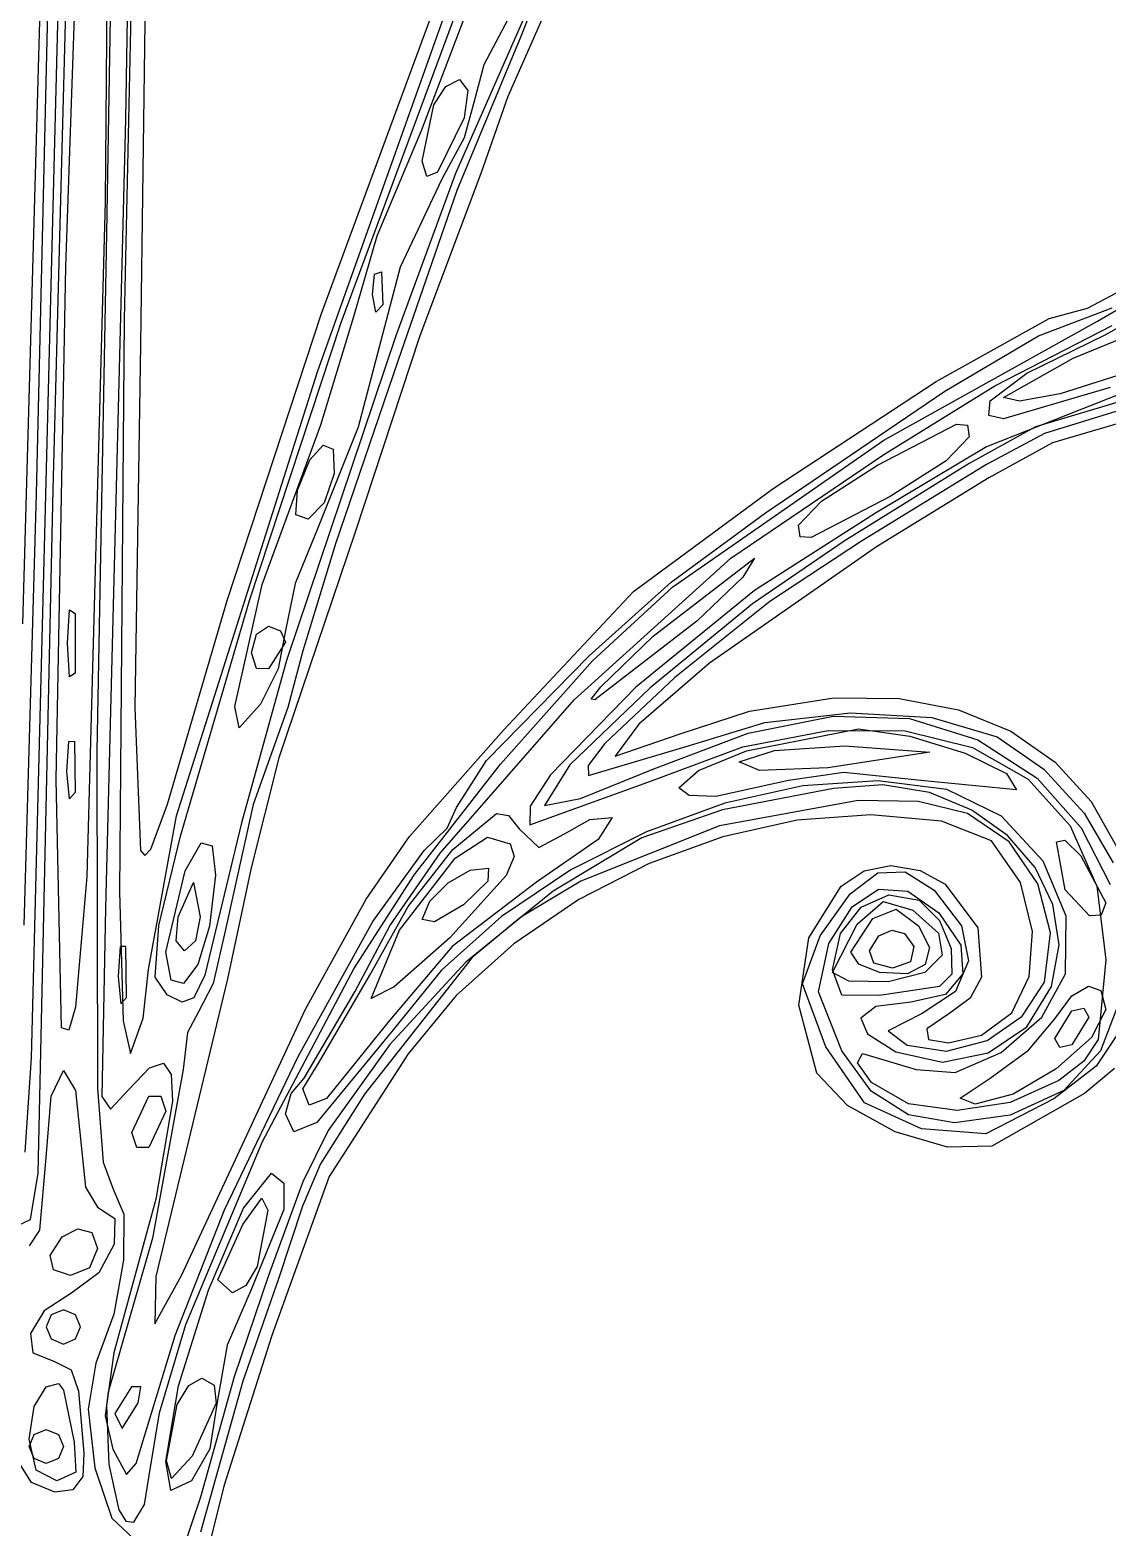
# Model space of a CAD drawing. Extents: x 3 to 111, y 1 to 177.
# Drawn here: x 53.92 to 71.7, y 22.94 to 47.66 of the extents above; entities that cross this region are included whole.
import ezdxf

# ---------------------------------------------------------------- set-up
doc = ezdxf.new("R2010")
doc.units = 0

msp = doc.modelspace()

# ---------------------------------------------------------------- linework, layer by layer
at = {"layer": 'Layer 1', "color": 4}
for p, q in [((55.762169, 64.487778), (55.496963, 46.193504)), ((56.030055, 63.076661), (55.739586, 42.474439)), ((55.456119, 60.677724), (55.18014, 44.308835)), ((55.76031, 56.431245), (55.473041, 42.884578)), ((64.608391, 54.186667), (62.023752, 47.554444)), ((54.026051, 40.005), (54.332985, 53.198889)), ((54.29793, 40.075652), (54.640215, 53.057874)), ((55.233139, 53.060592), (55.157618, 44.832843)), ((54.509972, 43.75922), (54.800298, 52.164728)), ((53.798648, 37.859578), (54.152715, 50.517778)), ((53.943673, 30.691667), (54.446551, 50.517778)), ((58.663241, 42.017188), (60.882665, 48.249882)), ((58.730512, 42.980972), (60.676025, 48.259994)), ((60.382638, 46.002222), (61.242222, 48.26)), ((59.056334, 42.831375), (60.966773, 47.977778)), ((62.134426, 47.999247), (60.945104, 45.296667)), ((61.806667, 47.836667), (61.410108, 47.085701)), ((62.371111, 47.836667), (61.806788, 46.566667)), ((62.023752, 47.554444), (60.965752, 45.014444)), ((61.410108, 47.085701), (61.244082, 46.469122)), ((60.586812, 46.428287), (60.78331, 46.733336)), ((60.78331, 46.733336), (61.009214, 46.848889)), ((61.009214, 46.848889), (61.144735, 46.662978)), ((61.144735, 46.662978), (61.088408, 46.213889)), ((61.806788, 46.566667), (61.35893, 45.296667)), ((60.395556, 45.499361), (60.586812, 46.428287)), ((61.244082, 46.469122), (61.08871, 45.881197)), ((55.496963, 46.193504), (55.163141, 33.161111)), ((59.65087, 44.265345), (60.382638, 46.002222)), ((61.088408, 46.213889), (60.64554, 45.317662)), ((61.08871, 45.881197), (60.717904, 45.199122)), ((60.467648, 45.244081), (60.395556, 45.499361)), ((60.395556, 45.499361), (60.395556, 45.499361)), ((60.945104, 45.296667), (59.958625, 42.615556)), ((61.35893, 45.296667), (60.351599, 42.615556)), ((60.64554, 45.317662), (60.467648, 45.244081)), ((60.965752, 45.014444), (59.988783, 42.192222)), ((60.717904, 45.199122), (60.029073, 43.744444)), ((55.157618, 44.832843), (54.856146, 33.686318)), ((55.18014, 44.308835), (55.021607, 35.747046)), ((59.266667, 42.932339), (59.65087, 44.265345)), ((54.348576, 35.286182), (54.509972, 43.75922)), ((60.029073, 43.744444), (59.334835, 41.102438)), ((59.57117, 43.297594), (59.605523, 43.629534)), ((59.605523, 43.629534), (59.719399, 43.66801)), ((59.719399, 43.66801), (59.741666, 43.127083)), ((71.378713, 43.071263), (72.258845, 43.535108)), ((71.543333, 42.853187), (73.056837, 43.737861)), ((71.668361, 42.629887), (73.496186, 43.658043)), ((59.627706, 43.004621), (59.571159, 43.297594)), ((59.571159, 43.297594), (59.57117, 43.297594)), ((59.741666, 43.127083), (59.627706, 43.004621)), ((70.567381, 42.615556), (71.784612, 43.074225)), ((70.744517, 42.897778), (71.378713, 43.071263)), ((71.141562, 42.246319), (73.070356, 43.030891)), ((55.473041, 42.884578), (55.397427, 33.429932)), ((57.171271, 38.241105), (58.730512, 42.980972)), ((57.540107, 38.241111), (59.056334, 42.831375)), ((58.721159, 41.141438), (59.266667, 42.932339)), ((68.014769, 40.890853), (71.543333, 42.853187)), ((68.882875, 41.856906), (70.744517, 42.897778)), ((69.85, 41.788069), (71.783696, 42.785445)), ((59.958625, 42.615556), (58.150085, 37.253333)), ((60.351599, 42.615556), (59.285824, 39.37)), ((69.020713, 41.698333), (70.567381, 42.615556)), ((70.37587, 41.996985), (71.668361, 42.629887)), ((55.739586, 42.474439), (55.650208, 36.472773)), ((59.988783, 42.192222), (58.961418, 39.176571)), ((69.991111, 41.592147), (71.141562, 42.246319)), ((72.712704, 42.227325), (70.925775, 41.653089)), ((56.334846, 34.688529), (58.663241, 42.017188)), ((66.186665, 40.093017), (68.882875, 41.856906)), ((68.015556, 40.652669), (69.85, 41.788069)), ((69.77323, 41.538581), (70.37587, 41.996985)), ((66.06032, 39.691688), (69.020713, 41.698333)), ((72.178322, 41.756533), (69.708878, 40.779641)), ((69.751245, 41.296679), (69.77323, 41.538581)), ((69.77323, 41.538581), (69.77323, 41.538581)), ((71.750761, 41.759976), (69.989941, 41.243588)), ((70.25656, 41.536203), (69.991111, 41.592147)), ((69.991111, 41.592147), (69.991111, 41.592147)), ((70.925775, 41.653089), (70.25656, 41.536203)), ((72.159523, 41.601871), (70.520565, 41.111047)), ((69.989941, 41.243588), (69.751245, 41.296679)), ((72.133818, 41.453919), (70.667151, 41.00109)), ((72.406742, 41.320403), (70.801899, 40.844936)), ((57.751385, 38.50912), (58.721159, 41.141438)), ((59.334835, 41.102438), (58.675634, 39.455197)), ((67.90999, 40.474762), (69.216214, 41.152635)), ((69.216214, 41.152635), (69.395143, 41.14034)), ((69.395143, 41.14034), (69.426667, 40.946349)), ((70.520565, 41.111047), (69.426667, 40.505623)), ((58.536683, 40.566086), (58.760416, 40.805437)), ((58.760416, 40.805437), (58.922138, 40.743192)), ((64.529375, 38.469762), (68.014769, 40.890853)), ((69.426667, 40.946349), (69.043162, 40.549728)), ((70.667151, 41.00109), (69.708889, 40.489674)), ((70.801899, 40.844936), (69.749772, 40.267932)), ((58.335161, 40.063838), (58.536683, 40.566086)), ((58.922138, 40.743192), (58.937624, 40.340653)), ((65.487654, 38.942958), (68.015556, 40.652669)), ((69.708878, 40.779641), (67.877529, 39.687051)), ((69.043162, 40.549728), (68.121121, 39.958572)), ((58.937624, 40.340653), (58.773926, 39.853719)), ((66.987949, 39.883606), (67.90999, 40.474762)), ((69.426667, 40.505623), (67.359984, 39.223273)), ((69.708889, 40.489674), (67.645173, 39.224949)), ((54.050805, 28.786763), (54.29793, 40.075652)), ((58.3084, 39.659949), (58.335161, 40.063838)), ((58.335161, 40.063838), (58.335161, 40.063838)), ((63.882611, 38.391352), (66.186665, 40.093017)), ((69.749772, 40.267932), (67.892241, 39.130433)), ((53.82055, 32.87933), (54.026051, 40.005)), ((58.773926, 39.853719), (58.512764, 39.587655)), ((66.604444, 39.486984), (66.987949, 39.883606)), ((68.121121, 39.958572), (66.814897, 39.280698)), ((58.512764, 39.587655), (58.3084, 39.659949)), ((64.503737, 38.547687), (66.06032, 39.691688)), ((67.877529, 39.687051), (65.881646, 38.406611)), ((59.285824, 39.37), (58.02709, 35.642443)), ((58.675634, 39.455197), (58.295772, 38.522379)), ((66.635968, 39.292994), (66.604444, 39.486984)), ((66.604444, 39.486984), (66.604444, 39.486984)), ((58.961418, 39.176571), (58.42, 37.408852)), ((67.892241, 39.130433), (65.135688, 37.206887)), ((67.359984, 39.223273), (65.846257, 38.190153)), ((67.645173, 39.224949), (66.132713, 38.223874)), ((66.814897, 39.280698), (66.635968, 39.292994)), ((62.903435, 36.604469), (65.487654, 38.942958)), ((64.205556, 37.653059), (65.879133, 38.940861)), ((65.879133, 38.940861), (65.690081, 38.627024)), ((65.690081, 38.627024), (64.930931, 37.903961)), ((57.300086, 36.494748), (57.751385, 38.50912)), ((58.295772, 38.522379), (58.137778, 37.745249)), ((61.735019, 36.103913), (63.882611, 38.391352)), ((63.152604, 37.327047), (64.503737, 38.547687)), ((63.207789, 37.245723), (64.529375, 38.469762)), ((65.881646, 38.406611), (63.921433, 36.810476)), ((54.534364, 37.535556), (54.572279, 38.088094)), ((54.572279, 38.088094), (54.663433, 38.029444)), ((56.189676, 34.877625), (57.171271, 38.241105)), ((56.400483, 34.350884), (57.540107, 38.241111)), ((65.846257, 38.190153), (64.156656, 36.800553)), ((66.132713, 38.223874), (64.562296, 36.973284)), ((54.663433, 38.029444), (54.663433, 37.041667)), ((64.930931, 37.903961), (63.244829, 36.600528)), ((57.573333, 37.377788), (57.656236, 37.688531)), ((57.656236, 37.688531), (57.855556, 37.817778)), ((57.855556, 37.817778), (58.054875, 37.739768)), ((58.137778, 37.745249), (58.01606, 37.113781)), ((58.054875, 37.739768), (58.137778, 37.552212)), ((63.341258, 36.815053), (64.205556, 37.653059)), ((64.205556, 37.653059), (64.205556, 37.653059)), ((54.572279, 36.983017), (54.534364, 37.535556)), ((54.534364, 37.535556), (54.534364, 37.535556)), ((57.656236, 37.11828), (57.573333, 37.377788)), ((57.573333, 37.377788), (57.573333, 37.377788)), ((58.137778, 37.552212), (57.855556, 37.112222)), ((58.42, 37.408852), (58.172423, 36.473392)), ((58.150085, 37.253333), (57.411047, 34.572222)), ((57.855556, 37.112222), (57.656236, 37.11828)), ((58.01606, 37.113781), (57.723419, 36.531163)), ((61.453889, 35.602082), (63.152604, 37.327047)), ((61.683633, 35.538588), (63.207789, 37.245723)), ((65.135688, 37.206887), (63.967847, 36.197756)), ((54.663433, 37.041667), (54.572279, 36.983017)), ((64.562296, 36.973284), (63.406997, 35.879984)), ((60.691498, 34.072446), (62.903435, 36.604469)), ((63.921433, 36.810476), (62.513046, 35.36474)), ((64.156656, 36.800553), (62.831934, 35.531432)), ((63.181298, 36.612587), (63.341258, 36.815053)), ((63.244829, 36.600528), (63.181298, 36.612587)), ((65.796252, 36.412649), (67.191057, 36.635055)), ((67.191057, 36.635055), (68.270264, 36.624662)), ((68.270264, 36.624662), (69.247776, 36.437051)), ((55.650208, 36.472773), (55.741446, 34.114341)), ((57.369708, 36.141799), (57.300086, 36.494748)), ((57.300086, 36.494748), (57.300086, 36.494748)), ((57.723419, 36.531163), (57.369708, 36.141799)), ((58.172423, 36.473392), (57.601174, 34.873222)), ((64.653631, 36.038965), (65.796252, 36.412649)), ((66.052527, 36.227509), (67.466553, 36.389227)), ((67.466553, 36.389227), (68.806613, 36.31281)), ((69.247776, 36.437051), (70.110587, 36.083565)), ((60.182797, 34.347376), (61.735019, 36.103913)), ((63.967847, 36.197756), (63.578782, 35.669364)), ((64.74937, 35.83338), (66.052527, 36.227509)), ((65.687461, 35.826177), (67.094853, 36.097165)), ((65.747638, 35.757578), (67.597172, 36.124444)), ((65.777572, 36.05452), (67.178825, 36.331454)), ((67.094853, 36.097165), (68.369697, 36.090239)), ((67.178825, 36.331454), (68.437904, 36.293846)), ((67.597172, 36.124444), (68.442833, 36.003964)), ((68.437904, 36.293846), (69.569039, 35.942976)), ((68.806613, 36.31281), (69.887874, 35.992534)), ((54.523908, 35.418889), (54.557809, 35.914796)), ((54.557809, 35.914796), (54.65401, 35.918148)), ((54.65401, 35.918148), (54.66448, 35.071482)), ((63.406997, 35.879984), (63.132851, 35.519444)), ((63.578782, 35.669364), (64.653631, 36.038965)), ((64.219915, 35.461764), (65.777572, 36.05452)), ((68.369697, 36.090239), (69.481386, 35.817456)), ((68.442833, 36.003964), (69.356625, 35.719001)), ((69.569039, 35.942976), (70.546286, 35.306774)), ((69.887874, 35.992534), (70.660672, 35.459062)), ((70.110587, 36.083565), (70.845691, 35.575544)), ((55.021607, 35.747046), (55.031072, 30.189831)), ((58.02709, 35.642443), (57.570477, 33.828519)), ((60.96, 34.826146), (61.453889, 35.602082)), ((63.139887, 35.350777), (64.74937, 35.83338)), ((64.178129, 35.265222), (65.687461, 35.826177)), ((64.955661, 35.437957), (65.747638, 35.757578)), ((65.628994, 35.579945), (66.208364, 35.765178)), ((66.208364, 35.765178), (67.373692, 35.842222)), ((68.773748, 35.738756), (67.094004, 35.477794)), ((67.373692, 35.842222), (68.773748, 35.738756)), ((69.356625, 35.719001), (70.04243, 35.384273)), ((69.481386, 35.817456), (70.399313, 35.29087)), ((54.523922, 35.418889), (54.523908, 35.418889)), ((54.569525, 34.967588), (54.523922, 35.418889)), ((60.266671, 33.719722), (61.683633, 35.538588)), ((62.513046, 35.36474), (62.177086, 34.843925)), ((62.831934, 35.531432), (62.412843, 34.85975)), ((63.007418, 34.972845), (64.219915, 35.461764)), ((63.132851, 35.519444), (63.139887, 35.350777)), ((64.628889, 35.151068), (64.955661, 35.437957)), ((65.960501, 35.434199), (65.628994, 35.579945)), ((65.628994, 35.579945), (65.628994, 35.579945)), ((67.094004, 35.477794), (65.960501, 35.434199)), ((67.355874, 35.404292), (66.444399, 35.270632)), ((68.625119, 35.269221), (67.355874, 35.404292)), ((70.04243, 35.384273), (70.20413, 35.114498)), ((70.660672, 35.459062), (71.325466, 34.728751)), ((70.845691, 35.575544), (71.440079, 34.92433)), ((54.434938, 31.185556), (54.348576, 35.286182)), ((62.172641, 34.535494), (64.178129, 35.265222)), ((64.801673, 35.023053), (64.628889, 35.151122)), ((64.628889, 35.151122), (64.628889, 35.151068)), ((66.444399, 35.270632), (65.240938, 35.005488)), ((67.182317, 35.137776), (65.352258, 34.788125)), ((66.679272, 35.180989), (65.387812, 34.893578)), ((67.918708, 35.263859), (66.679272, 35.180989)), ((68.000673, 35.197682), (67.182317, 35.137776)), ((69.055725, 35.120323), (67.918708, 35.263859)), ((68.772491, 35.070547), (68.000673, 35.197682)), ((70.20413, 35.114498), (68.625119, 35.269221)), ((69.960611, 34.68159), (69.055725, 35.120323)), ((70.399313, 35.29087), (71.09287, 34.522536)), ((70.546286, 35.306774), (71.275748, 34.486228)), ((54.66448, 35.071482), (54.569525, 34.967588)), ((55.909914, 34.138363), (56.189676, 34.877625)), ((57.601174, 34.873222), (57.148126, 32.809812)), ((62.412843, 34.85975), (63.007418, 34.972845)), ((65.387812, 34.893578), (64.094725, 34.423495)), ((65.240938, 35.005488), (64.801673, 35.023053)), ((67.592555, 34.93985), (65.300474, 34.520172)), ((68.586862, 34.92069), (67.592555, 34.93985)), ((69.398258, 34.725102), (68.586862, 34.92069)), ((69.468503, 34.782926), (68.772491, 35.070547)), ((71.440079, 34.92433), (71.880747, 34.141264)), ((55.875679, 32.148529), (56.334846, 34.688529)), ((60.803678, 34.482036), (60.96, 34.826146)), ((60.897987, 34.130293), (61.619006, 34.725141)), ((61.619006, 34.725141), (61.816765, 34.694829)), ((61.816765, 34.694829), (61.997085, 34.474548)), ((62.177086, 34.843925), (62.172641, 34.535494)), ((62.743929, 34.389187), (63.162162, 34.623476)), ((63.162162, 34.623476), (63.528948, 34.656646)), ((63.528948, 34.656646), (63.299159, 34.298345)), ((65.352258, 34.788125), (64.019383, 34.320814)), ((66.587693, 34.614933), (65.356155, 34.341746)), ((67.803223, 34.705143), (66.587693, 34.614933)), ((68.968403, 34.597396), (67.803223, 34.705143)), ((70.084782, 34.255426), (69.398258, 34.725102)), ((70.059442, 34.361375), (69.468503, 34.782926)), ((70.645294, 33.940482), (69.960611, 34.68159)), ((71.325466, 34.728751), (71.803262, 33.90878)), ((57.411047, 34.572222), (56.801967, 32.055113)), ((60.427839, 34.112756), (60.803678, 34.482036)), ((61.997085, 34.474548), (62.318876, 34.165508)), ((62.318876, 34.165508), (62.743929, 34.389187)), ((64.094725, 34.423495), (62.850408, 33.792606)), ((65.300474, 34.520172), (63.012536, 33.608639)), ((69.792205, 34.272339), (68.968403, 34.597396)), ((71.09287, 34.522536), (71.53145, 33.524508)), ((71.275748, 34.486228), (71.751216, 33.553655)), ((55.813146, 34.032873), (55.909914, 34.138363)), ((56.042113, 32.877136), (56.400483, 34.350884)), ((56.478085, 33.777738), (56.743636, 34.242146)), ((56.743636, 34.242146), (56.922841, 34.192524)), ((56.922841, 34.192524), (56.981035, 33.707011)), ((59.467364, 33.308604), (60.182797, 34.347376)), ((60.163087, 33.187555), (60.897987, 34.130293)), ((60.937775, 33.987664), (61.470354, 34.335233)), ((61.470354, 34.335233), (61.844586, 34.223858)), ((61.844586, 34.223858), (61.914172, 34.014158)), ((63.299159, 34.298345), (62.283078, 33.591432)), ((64.019383, 34.320814), (62.554803, 33.445149)), ((65.356155, 34.341746), (64.142951, 33.90056)), ((70.273923, 33.583022), (69.792205, 34.272339)), ((70.516038, 33.832453), (70.059442, 34.361375)), ((70.557942, 33.56229), (70.084782, 34.255426)), ((70.865253, 34.256643), (71.007456, 34.28622)), ((71.009084, 33.466416), (70.865253, 34.256643)), ((71.007456, 34.28622), (71.270086, 34.024392)), ((55.741446, 34.114341), (55.813146, 34.032873)), ((59.575651, 32.941698), (60.427839, 34.112756)), ((59.859072, 32.869873), (60.691498, 34.072446)), ((60.016903, 32.79728), (60.937775, 33.987664)), ((61.914172, 34.014158), (61.781586, 33.700881)), ((64.142951, 33.90056), (62.982422, 33.306355)), ((71.025103, 33.028487), (70.645294, 33.940482)), ((71.270086, 34.024392), (71.684444, 33.248281)), ((54.856146, 33.686318), (54.669469, 31.524438)), ((56.162222, 32.437183), (56.478085, 33.777738)), ((56.981035, 33.707011), (56.883557, 32.863742)), ((57.570477, 33.828519), (57.179616, 31.994074)), ((59.266667, 32.160492), (60.266671, 33.719722)), ((60.822251, 33.578669), (61.183072, 33.79076)), ((61.781586, 33.700881), (60.850139, 32.670239)), ((61.183072, 33.79076), (61.488834, 33.822792)), ((61.488834, 33.822792), (61.476823, 33.605168)), ((62.850408, 33.792606), (61.705258, 33.022777)), ((67.313446, 33.52569), (67.691776, 33.776145)), ((67.461359, 33.396494), (67.917148, 33.743166)), ((67.691776, 33.776145), (68.12893, 33.866667)), ((67.917148, 33.743166), (68.367556, 33.759342)), ((68.12893, 33.866667), (68.614485, 33.782993)), ((68.367556, 33.759342), (68.845701, 33.458283)), ((68.614485, 33.782993), (69.026295, 33.557934)), ((70.809023, 33.222713), (70.516038, 33.832453)), ((55.397427, 33.429932), (55.454643, 31.300713)), ((56.362671, 33.02), (56.618471, 33.584444)), ((56.618471, 33.584444), (56.726667, 33.02)), ((60.521401, 33.276009), (60.822251, 33.578669)), ((62.283078, 33.591432), (60.886705, 32.531462)), ((61.476823, 33.605168), (61.074989, 33.218493)), ((62.554803, 33.445149), (61.11568, 32.272022)), ((63.012536, 33.608639), (62.023409, 33.012982)), ((66.778303, 32.671635), (67.313446, 33.52569)), ((66.967069, 32.706064), (67.461359, 33.396494)), ((67.490631, 33.185223), (67.929612, 33.47479)), ((67.639163, 33.176642), (68.100335, 33.382827)), ((67.929612, 33.47479), (68.412149, 33.441856)), ((68.100335, 33.382827), (68.5996, 33.291732)), ((68.412149, 33.441856), (68.924938, 33.082715)), ((68.845701, 33.458283), (69.301142, 32.87112)), ((69.026295, 33.557934), (69.567429, 32.839445)), ((70.473171, 32.778659), (70.273923, 33.583022)), ((70.768262, 32.754351), (70.557942, 33.56229)), ((71.41312, 33.032941), (71.009084, 33.466416)), ((71.009084, 33.466416), (71.009084, 33.466416)), ((71.53145, 33.524508), (71.684444, 32.308842)), ((55.163141, 33.161111), (55.105693, 30.05164)), ((58.466505, 31.492518), (59.467364, 33.308604)), ((59.529616, 32.054385), (60.163087, 33.187555)), ((60.395556, 32.972268), (60.521401, 33.276009)), ((61.074989, 33.218493), (60.595139, 32.937)), ((62.982422, 33.306355), (61.90891, 32.574111)), ((67.108513, 32.57686), (67.490631, 33.185223)), ((67.300532, 32.740948), (67.639163, 33.176642)), ((67.575692, 32.895503), (68.003194, 33.271391)), ((67.836999, 32.988925), (68.218229, 33.14651)), ((68.003194, 33.271391), (68.492915, 33.130352)), ((68.218229, 33.14651), (68.587039, 32.870408)), ((68.492915, 33.130352), (68.916848, 32.747861)), ((68.5996, 33.291732), (68.933429, 32.95868)), ((70.909129, 32.558714), (70.809023, 33.222713)), ((71.684444, 33.248281), (71.603803, 33.047096)), ((56.333565, 32.621361), (56.362671, 33.02)), ((56.362671, 33.02), (56.362671, 33.02)), ((56.726667, 33.02), (56.651525, 32.621361)), ((58.345999, 30.710828), (59.575651, 32.941698)), ((60.595139, 32.937), (60.395556, 32.972268)), ((60.395556, 32.972268), (60.395556, 32.972268)), ((61.705258, 33.022777), (60.709672, 32.135877)), ((62.023409, 33.012982), (61.219263, 32.347826)), ((67.168889, 32.101511), (67.575692, 32.895503)), ((67.472282, 32.433248), (67.836999, 32.988925)), ((68.924938, 33.082715), (69.289329, 32.54888)), ((68.933429, 32.95868), (69.127538, 32.493683)), ((71.015369, 32.077093), (71.025103, 33.028487)), ((71.603803, 33.047096), (71.41312, 33.032941)), ((55.985771, 32.02255), (56.042113, 32.877136)), ((56.883557, 32.863742), (56.68907, 32.231993)), ((57.148126, 32.809812), (56.939414, 31.91697)), ((59.280442, 31.782134), (59.859072, 32.869873)), ((59.548889, 31.671283), (60.016903, 32.79728)), ((60.850139, 32.670239), (59.931131, 31.862483)), ((66.613586, 31.557819), (66.778303, 32.671635)), ((66.671531, 31.913563), (66.967069, 32.706064)), ((67.168889, 32.143519), (67.300532, 32.740948)), ((67.780371, 32.455556), (67.935491, 32.702555)), ((67.935491, 32.702555), (68.148237, 32.800472)), ((68.148237, 32.800472), (68.359319, 32.74357)), ((68.359319, 32.74357), (68.509444, 32.526111)), ((68.587039, 32.870408), (68.768448, 32.509695)), ((68.916848, 32.747861), (68.977974, 32.386477)), ((69.301142, 32.87112), (69.416114, 32.291036)), ((69.567429, 32.839445), (69.629841, 32.022764)), ((70.41774, 32.034213), (70.473171, 32.778659)), ((70.666269, 31.940266), (70.768262, 32.754351)), ((55.404478, 32.528129), (55.370575, 32.032222)), ((55.500676, 32.531482), (55.404478, 32.528129)), ((55.511133, 31.684815), (55.500662, 32.531482)), ((55.500662, 32.531482), (55.500676, 32.531482)), ((56.247671, 31.970973), (56.162222, 32.437183)), ((56.162222, 32.437183), (56.162222, 32.437183)), ((56.470866, 32.455556), (56.333565, 32.621361)), ((56.651525, 32.621361), (56.470866, 32.455556)), ((60.886705, 32.531462), (59.82558, 31.275909)), ((61.90891, 32.574111), (60.956758, 31.718808)), ((66.935434, 31.782094), (67.108513, 32.57686)), ((67.604324, 32.236455), (67.472282, 32.433248)), ((67.852101, 32.256236), (67.780371, 32.455556)), ((67.780371, 32.455556), (67.780371, 32.455556)), ((68.509444, 32.526111), (68.454324, 32.276962)), ((68.768448, 32.509695), (68.696529, 32.23094)), ((69.127538, 32.493683), (69.140972, 32.071754)), ((69.289329, 32.54888), (69.318627, 32.07598)), ((70.787088, 31.867012), (70.909129, 32.558714)), ((55.785987, 31.344075), (55.875679, 32.148529)), ((56.68907, 32.231993), (56.450198, 31.918489)), ((57.758014, 29.310482), (59.266667, 32.160492)), ((61.219263, 32.347826), (59.441813, 30.091131)), ((61.11568, 32.272022), (59.859172, 30.912319)), ((67.322051, 31.724072), (67.168889, 32.143519)), ((67.168889, 32.143519), (67.168889, 32.143519)), ((67.945, 32.101652), (67.604324, 32.236455)), ((68.156667, 32.173333), (67.852101, 32.256236)), ((68.454324, 32.276962), (68.156667, 32.173333)), ((68.696529, 32.23094), (68.409356, 32.07973)), ((68.977974, 32.386477), (68.694869, 32.100388)), ((69.416114, 32.291036), (69.197093, 31.785598)), ((71.684444, 32.308842), (71.552614, 30.992073)), ((55.370575, 32.032222), (55.41618, 31.580921)), ((56.181804, 31.730402), (55.985771, 32.02255)), ((55.985771, 32.02255), (55.985771, 32.02255)), ((57.179616, 31.994074), (55.99294, 27.079474)), ((56.450198, 31.918489), (56.247671, 31.970973)), ((56.801967, 32.055113), (56.62299, 31.683619)), ((56.939414, 31.91697), (56.702111, 31.4526)), ((58.694187, 30.616144), (59.529616, 32.054385)), ((60.709672, 32.135877), (59.914045, 31.153772)), ((67.056533, 30.87162), (66.671531, 31.913563)), ((67.438323, 31.953642), (67.168889, 32.101511)), ((67.168889, 32.101511), (67.168889, 32.101511)), ((68.086111, 31.943785), (67.438323, 31.953642)), ((68.409356, 32.07973), (67.945, 32.101652)), ((67.945, 32.101652), (67.945, 32.101652)), ((68.694869, 32.100388), (68.086111, 31.943785)), ((69.140972, 32.071754), (68.932778, 31.867904)), ((69.318627, 32.07598), (69.035946, 31.737991)), ((69.629841, 32.022764), (69.443249, 31.674964)), ((70.129392, 31.434758), (70.41774, 32.034213)), ((70.299593, 31.376256), (70.666269, 31.940266)), ((70.624681, 31.363171), (71.015369, 32.077093)), ((55.41618, 31.580921), (55.511133, 31.684815)), ((56.430209, 31.608889), (56.181804, 31.730402)), ((56.62299, 31.683619), (56.430209, 31.608889)), ((58.443357, 30.353325), (59.280442, 31.782134)), ((59.931131, 31.862483), (59.548889, 31.671283)), ((59.548889, 31.671283), (59.548889, 31.671283)), ((60.956758, 31.718808), (60.160306, 30.755423)), ((67.322621, 30.805049), (66.935434, 31.782094)), ((67.945, 31.717138), (67.322051, 31.724072)), ((68.932778, 31.867904), (67.945, 31.717138)), ((69.035946, 31.737991), (68.464402, 31.608889)), ((69.197093, 31.785598), (68.650556, 31.422371)), ((69.443249, 31.674964), (69.091042, 31.419453)), ((70.374727, 31.201775), (70.787088, 31.867012)), ((70.840611, 31.331961), (71.119287, 31.712991)), ((71.119287, 31.712991), (71.39304, 31.87323)), ((71.39304, 31.87323), (71.601538, 31.801592)), ((71.601538, 31.801592), (71.684444, 31.486994)), ((54.669469, 31.524438), (54.559305, 31.148274)), ((56.420221, 27.093333), (58.466505, 31.492518)), ((56.702111, 31.4526), (56.520133, 31.106816)), ((66.909383, 30.437554), (66.613586, 31.557819)), ((67.883062, 31.536542), (67.63854, 31.347593)), ((68.464402, 31.608889), (67.883062, 31.536542)), ((68.650556, 31.422371), (68.08862, 31.138445)), ((69.091042, 31.419453), (68.725734, 31.171586)), ((69.629889, 31.065363), (70.129392, 31.434758)), ((70.837778, 31.011134), (71.12, 31.467778)), ((71.12, 31.467778), (71.319319, 31.508061)), ((71.319319, 31.508061), (71.402222, 31.359977)), ((71.684444, 31.486994), (71.443728, 31.025049)), ((71.915341, 31.641698), (71.591583, 30.806947)), ((54.559305, 31.148274), (54.434938, 31.185556)), ((54.434938, 31.185556), (54.434938, 31.185556)), ((55.454643, 31.300713), (55.576414, 30.762222)), ((55.576414, 30.762222), (55.785987, 31.344075)), ((59.914045, 31.153772), (58.651058, 29.623802)), ((59.82558, 31.275909), (58.815415, 30.019205)), ((67.63854, 31.347593), (67.743807, 31.084179)), ((68.725734, 31.171586), (68.751421, 30.992065)), ((69.721042, 30.979005), (70.299593, 31.376256)), ((69.740924, 30.772147), (70.374727, 31.201775)), ((69.952902, 30.777863), (70.624681, 31.363171)), ((70.40337, 30.814472), (70.840611, 31.331961)), ((71.402222, 31.359977), (71.12, 30.903333)), ((56.520133, 31.106816), (56.444444, 30.499081)), ((59.859172, 30.912319), (58.842757, 29.489518)), ((67.743807, 31.084179), (68.211835, 30.788438)), ((68.08862, 31.138445), (68.401356, 30.901691)), ((68.751421, 30.992065), (69.081631, 30.937716)), ((69.048876, 30.80274), (69.721042, 30.979005)), ((69.081631, 30.937716), (69.629889, 31.065363)), ((70.920681, 30.86305), (70.837778, 31.011134)), ((70.837778, 31.011134), (70.837778, 31.011134)), ((71.443728, 31.025049), (70.862515, 30.509259)), ((71.552614, 30.992073), (71.317853, 30.633987)), ((71.905618, 31.133359), (71.51985, 30.553862)), ((53.834768, 29.131613), (53.943673, 30.691667)), ((57.128816, 28.179121), (58.345999, 30.710828)), ((60.160306, 30.755423), (58.857419, 28.731422)), ((67.696834, 29.946855), (67.056533, 30.87162)), ((67.809506, 30.142162), (67.322621, 30.805049)), ((67.579911, 30.606422), (67.662146, 30.760254)), ((67.662146, 30.760254), (68.550152, 30.495974)), ((68.211835, 30.788438), (68.986389, 30.620307)), ((68.401356, 30.901691), (69.048876, 30.80274)), ((68.986389, 30.620307), (69.740924, 30.772147)), ((69.196053, 30.446891), (69.952902, 30.777863)), ((69.772349, 30.355484), (70.40337, 30.814472)), ((71.12, 30.903333), (70.920681, 30.86305)), ((71.591583, 30.806947), (70.988999, 30.149438)), ((54.269569, 30.057725), (54.468889, 30.48)), ((54.468889, 30.48), (54.668208, 30.148389)), ((55.550031, 30.165613), (55.889782, 30.522771)), ((55.889782, 30.522771), (56.122575, 30.603607)), ((56.444444, 30.499081), (55.940853, 27.711779)), ((56.122575, 30.603607), (56.248954, 30.417687)), ((56.248954, 30.417687), (56.26946, 29.974575)), ((58.42, 30.181121), (58.694187, 30.616144)), ((67.41567, 29.905192), (66.909383, 30.437554)), ((67.809937, 30.282444), (67.579911, 30.606422)), ((68.550152, 30.495974), (69.196053, 30.446891)), ((70.862515, 30.509259), (70.152208, 30.092302)), ((71.51985, 30.553862), (70.824234, 30.014206)), ((71.317853, 30.633987), (70.908333, 30.31643)), ((71.822738, 30.514519), (71.331667, 30.103786)), ((55.031072, 30.189831), (55.12521, 28.967482)), ((55.247559, 29.841807), (55.550031, 30.165613)), ((58.227541, 30.103084), (58.443357, 30.353325)), ((58.524356, 29.909978), (58.42, 30.181121)), ((58.42, 30.181121), (58.42, 30.181121)), ((68.420624, 29.933135), (67.809937, 30.282444)), ((69.275783, 30.023913), (69.772349, 30.355484)), ((69.772349, 30.355484), (69.772349, 30.355484)), ((70.908333, 30.31643), (70.099606, 29.95155)), ((54.186667, 29.042467), (54.269569, 30.057725)), ((54.668208, 30.148389), (54.751111, 29.351111)), ((55.105693, 30.05164), (55.247559, 29.841807)), ((55.597778, 29.458912), (55.88, 30.056667)), ((55.88, 30.056667), (56.079319, 30.055495)), ((56.26946, 29.974575), (55.995027, 28.355038)), ((56.079319, 30.055495), (56.162222, 29.807755)), ((58.137778, 29.766647), (58.227541, 30.103084)), ((58.815415, 30.019205), (58.524356, 29.909978)), ((59.441813, 30.091131), (58.715079, 28.938581)), ((68.637012, 29.516313), (67.696834, 29.946855)), ((68.424655, 29.747874), (67.809506, 30.142162)), ((69.227108, 29.823311), (68.420624, 29.933135)), ((70.099606, 29.95155), (69.227108, 29.823311)), ((69.524211, 29.926856), (69.275783, 30.023913)), ((70.152208, 30.092302), (69.524211, 29.926856)), ((70.824234, 30.014206), (69.698855, 29.435294)), ((71.331667, 30.103786), (69.80016, 29.230314)), ((70.988999, 30.149438), (70.101384, 29.741487)), ((56.162222, 29.807755), (55.88, 29.21)), ((58.27475, 29.465854), (58.137778, 29.766647)), ((58.137778, 29.766647), (58.137778, 29.766647)), ((68.205456, 29.468388), (67.41567, 29.905192)), ((69.183478, 29.616283), (68.424655, 29.747874)), ((70.101384, 29.741487), (69.183478, 29.616283)), ((55.680681, 29.211172), (55.597778, 29.458912)), ((55.597778, 29.458912), (55.597778, 29.458912)), ((58.651058, 29.623802), (58.27475, 29.465854)), ((58.842757, 29.489518), (58.42, 28.640371)), ((69.0699, 29.214356), (68.205456, 29.468388)), ((69.698855, 29.435294), (68.637012, 29.516313)), ((54.751111, 29.351111), (54.834014, 28.553833)), ((55.88, 29.21), (55.680681, 29.211172)), ((56.489808, 26.284832), (57.758014, 29.310482)), ((69.80016, 29.230314), (69.0699, 29.214356)), ((54.081163, 27.846043), (54.186667, 29.042467)), ((55.12521, 28.967482), (55.288617, 28.521039)), ((58.715079, 28.938581), (58.418262, 28.241806)), ((53.927259, 28.019446), (54.050805, 28.786763)), ((57.445402, 28.210429), (57.903245, 28.786667)), ((57.903245, 28.786667), (58.108061, 28.621592)), ((58.857419, 28.731422), (57.911627, 26.105556)), ((54.834014, 28.553833), (55.033333, 28.222222)), ((55.288617, 28.521039), (55.464782, 28.107438)), ((58.42, 28.640371), (57.855556, 27.093333)), ((58.108061, 28.621592), (58.11065, 28.187149)), ((55.033333, 28.222222), (55.320523, 28.038462)), ((55.995027, 28.355038), (55.303618, 25.821516)), ((56.866444, 26.853217), (57.445402, 28.210429)), ((57.432222, 27.94), (57.744233, 28.372437)), ((58.11065, 28.187149), (57.572278, 26.874845)), ((57.744233, 28.372437), (57.845554, 28.17475)), ((58.418262, 28.241806), (58.021528, 27.041788)), ((53.541783, 27.838183), (53.927259, 28.019446)), ((55.320523, 28.038462), (55.30747, 27.614603)), ((55.464782, 28.107438), (55.462072, 27.347084)), ((56.314035, 26.105556), (57.128816, 28.179121)), ((57.018891, 27.022778), (57.432222, 27.94)), ((57.845554, 28.17475), (57.670371, 27.244349)), ((53.909225, 27.588221), (54.081163, 27.846043)), ((54.251344, 27.428472), (54.447118, 27.736781)), ((54.447118, 27.736781), (54.707751, 27.867461)), ((54.707751, 27.867461), (54.935677, 27.806575)), ((54.935677, 27.806575), (55.033333, 27.540184)), ((55.940853, 27.711779), (55.207194, 25.170768)), ((55.033333, 27.540184), (54.902071, 27.224596)), ((55.30747, 27.614603), (55.051516, 27.141775)), ((54.303708, 27.19178), (54.251344, 27.428472)), ((54.251344, 27.428472), (54.251344, 27.428472)), ((54.902071, 27.224596), (54.586482, 27.093333)), ((55.462072, 27.347084), (55.301716, 26.455079)), ((57.670371, 27.244349), (57.480083, 26.930962)), ((54.586482, 27.093333), (54.303708, 27.19178)), ((55.051516, 27.141775), (54.61, 26.811111)), ((55.977872, 26.296336), (56.420221, 27.093333)), ((55.99294, 27.079474), (55.977872, 26.296336)), ((57.260916, 26.811111), (57.018891, 27.022778)), ((57.018891, 27.022778), (57.018891, 27.022778)), ((57.855556, 27.093333), (57.291111, 25.421692)), ((58.021528, 27.041788), (57.429217, 25.348455)), ((54.61, 26.811111), (54.150091, 26.513886)), ((56.370282, 25.272286), (56.866444, 26.853217)), ((57.572278, 26.874845), (57.174385, 25.944236)), ((57.480083, 26.930962), (57.260916, 26.811111)), ((54.150091, 26.513886), (53.923618, 26.139256)), ((54.468889, 26.528889), (54.269569, 26.445986)), ((54.668208, 26.445986), (54.468889, 26.528889)), ((55.301716, 26.455079), (55.004942, 25.646527)), ((54.269569, 26.445986), (54.186667, 26.246667)), ((54.186667, 26.246667), (54.269569, 26.047347)), ((54.751111, 26.246667), (54.668208, 26.445986)), ((54.668208, 26.047347), (54.751111, 26.246667)), ((54.751111, 26.246667), (54.751111, 26.246667)), ((56.053967, 24.825353), (56.489808, 26.284832)), ((53.923618, 26.139256), (53.965396, 25.818332)), ((54.269569, 26.047347), (54.468889, 25.964444)), ((54.468889, 25.964444), (54.668208, 26.047347)), ((55.670368, 23.988889), (56.314035, 26.105556)), ((57.911627, 26.105556), (57.115922, 23.61732)), ((53.965396, 25.818332), (54.310238, 25.682222)), ((55.303618, 25.821516), (55.179712, 24.94707)), ((57.174385, 25.944236), (57.008889, 25.004403)), ((54.310238, 25.682222), (54.596702, 25.537142)), ((54.596702, 25.537142), (54.715596, 25.188333)), ((55.004942, 25.646527), (54.876612, 24.889145)), ((53.987347, 24.933338), (54.186667, 25.258889)), ((54.186667, 25.258889), (54.387117, 25.315006)), ((54.387117, 25.315006), (54.472741, 25.20499)), ((55.594546, 25.256891), (55.315556, 24.818899)), ((55.746138, 25.255369), (55.594546, 25.256891)), ((55.705462, 24.991325), (55.746138, 25.255369)), ((56.160825, 24.024889), (56.370282, 25.272286)), ((56.347587, 24.967195), (56.537914, 25.280312)), ((56.537914, 25.280312), (56.756862, 25.4)), ((57.291111, 25.421692), (56.730527, 23.434238)), ((57.429217, 25.348455), (56.733262, 22.86)), ((56.756862, 25.4), (56.959149, 25.284972)), ((56.959149, 25.284972), (56.9937, 24.98604)), ((54.472741, 25.20499), (54.646771, 24.341667)), ((54.715596, 25.188333), (54.803689, 24.160376)), ((55.207194, 25.170768), (55.158391, 24.776652)), ((55.440152, 24.56953), (55.705462, 24.991325)), ((55.705462, 24.991325), (55.705462, 24.991325)), ((56.9937, 24.98604), (56.59453, 24.113386)), ((57.008889, 25.004403), (56.884535, 24.232802)), ((53.904444, 24.395565), (53.987347, 24.933338)), ((54.876612, 24.889145), (54.989088, 23.917966)), ((55.158391, 24.776652), (55.286741, 24.226619)), ((55.179712, 24.94707), (55.218642, 23.975652)), ((55.315556, 24.818899), (55.440152, 24.56953)), ((55.883641, 23.793879), (56.053967, 24.825353)), ((56.171197, 24.036361), (56.347587, 24.967195)), ((53.987347, 24.470431), (54.186667, 24.553333)), ((54.186667, 24.553333), (54.385986, 24.470431)), ((53.904444, 24.271111), (53.987347, 24.470431)), ((54.021728, 23.883755), (53.904444, 24.395565)), ((53.987347, 24.071792), (53.904444, 24.271111)), ((54.385986, 24.470431), (54.468889, 24.271111)), ((54.468889, 24.271111), (54.385986, 24.071792)), ((54.646771, 24.341667), (54.67643, 23.849105)), ((56.884535, 24.232802), (56.585556, 23.706667)), ((53.944833, 23.676), (53.701929, 24.065289)), ((54.186667, 23.988889), (53.987347, 24.071792)), ((54.385986, 24.071792), (54.186667, 23.988889)), ((54.803689, 24.160376), (54.791011, 23.776505)), ((55.286741, 24.226619), (55.512778, 23.811752)), ((55.512778, 23.811752), (55.670368, 23.988889)), ((56.240119, 23.543805), (56.160825, 24.024889)), ((56.160825, 24.024889), (56.160825, 24.024889)), ((56.25173, 23.74536), (56.171197, 24.036361)), ((56.171197, 24.036361), (56.171197, 24.036361)), ((56.59453, 24.113386), (56.25173, 23.74536)), ((54.360693, 23.706667), (54.021728, 23.883755)), ((54.67643, 23.849105), (54.360693, 23.706667)), ((54.791011, 23.776505), (54.622163, 23.555706)), ((54.989088, 23.917966), (55.265948, 23.086771)), ((55.218642, 23.975652), (55.382604, 23.227629)), ((55.808747, 23.312475), (55.883641, 23.793879)), ((54.329364, 23.516147), (53.944833, 23.676)), ((53.944833, 23.676), (53.944833, 23.676)), ((54.622163, 23.555706), (54.329364, 23.516147)), ((56.585556, 23.706667), (56.240119, 23.543805)), ((57.115922, 23.61732), (56.700191, 21.950572)), ((55.633795, 23.02337), (55.808747, 23.312475)), ((56.730527, 23.434238), (56.443146, 22.573776)), ((55.265948, 23.086771), (55.630772, 22.749338)), ((55.382604, 23.227629), (55.499659, 23.037506)), ((55.499659, 23.037506), (55.633795, 23.02337))]:
    msp.add_line(p, q, dxfattribs=at)

doc.saveas('drawing.dxf')
